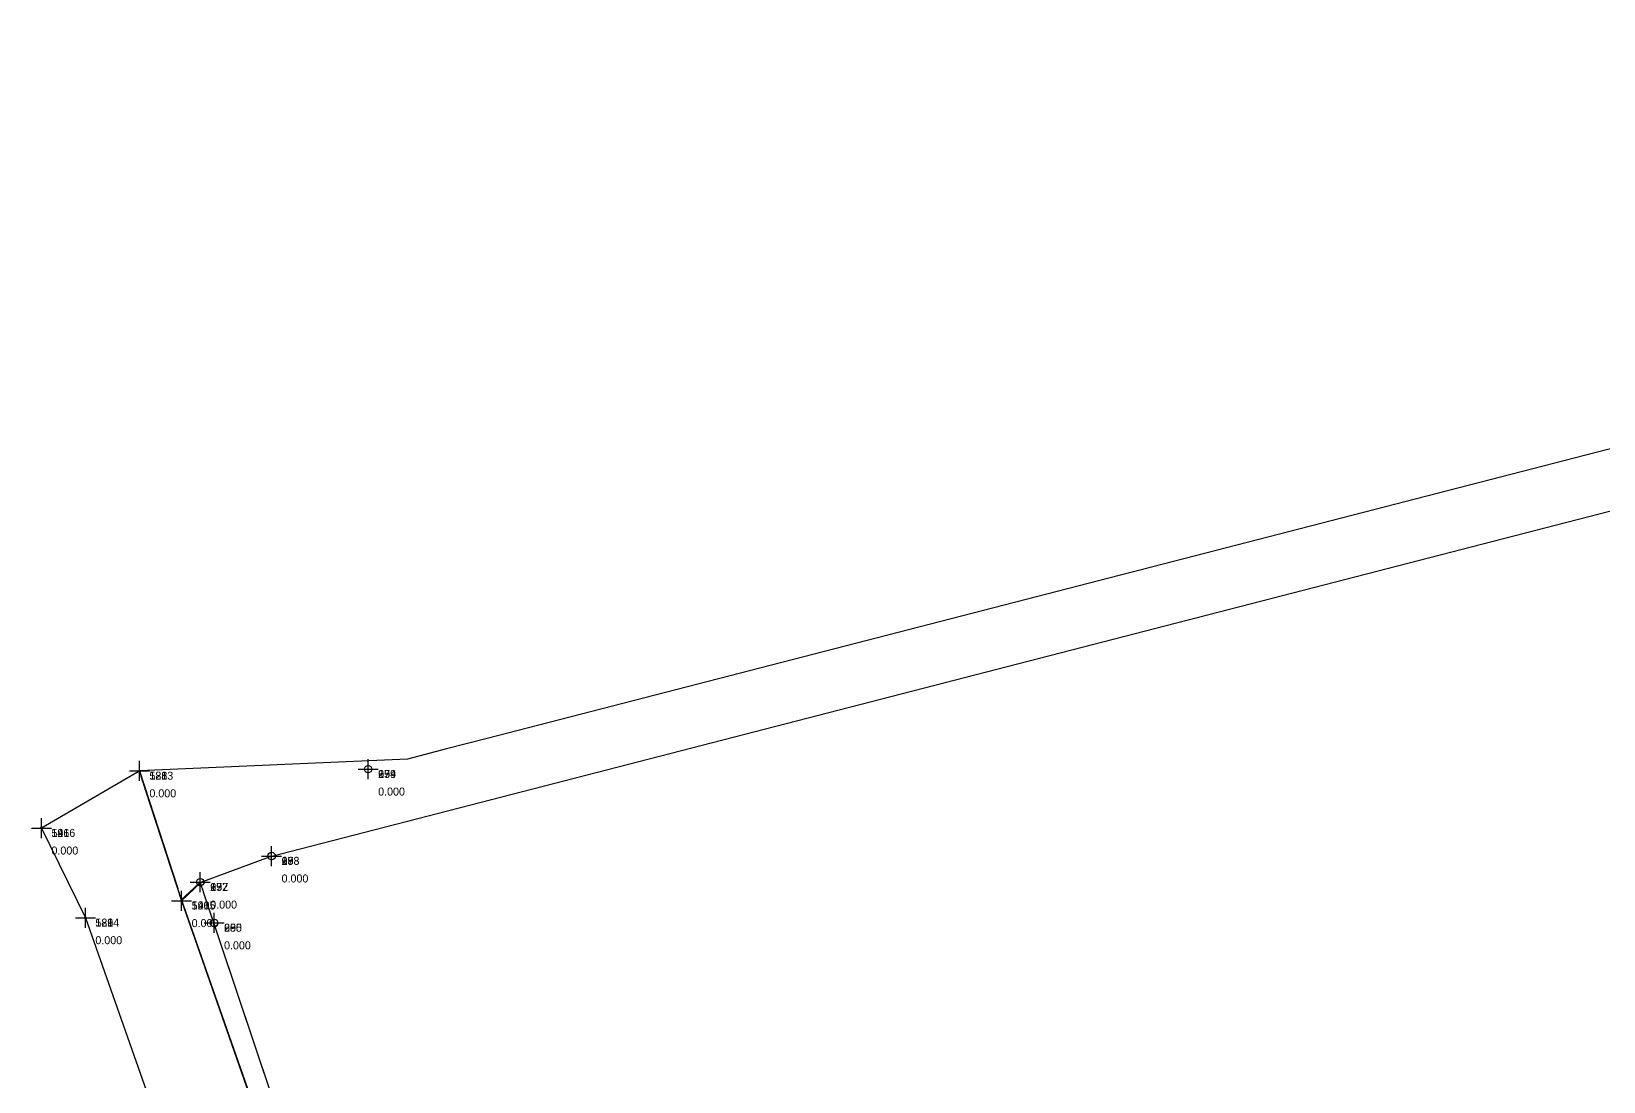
# Model space of a CAD drawing. Header units: metres. Extents: x 581016 to 32581287, y 5319908 to 5321142.
# Drawn here: x 581021.2 to 581178.4, y 5320396.2 to 5320501.1 of the extents above; entities that cross this region are included whole.
import ezdxf
from ezdxf.enums import TextEntityAlignment as Align

# ---------------------------------------------------------------- set-up
doc = ezdxf.new("R2010")
doc.units = ezdxf.units.M
doc.header["$PDMODE"] = 2
doc.header["$PDSIZE"] = 1
for name, color, linetype in [('Flurstuecksgrenzedxf', 7, 'Continuous'), ('Grenzpunktdxf', 7, 'Continuous'), ('Grenzpunktunabgemarktdxf', 7, 'Continuous'), ('PointHeights', 7, 'Continuous'), ('PointNames', 7, 'Continuous'), ('UmringPStrassenverkehrdxf', 7, 'Continuous'), ('UmringspolygonWegdxf', 7, 'Continuous')]:
    doc.layers.add(name, color=color, linetype=linetype)

msp = doc.modelspace()

# ---------------------------------------------------------------- linework, layer by layer
at = {"layer": 'Flurstuecksgrenzedxf', "color": 178}
for points in [[(581359.38, 5320505.92), (581066.65, 5320430.4), (581062.73, 5320429.39), (581058.82, 5320428.38), (581032.04, 5320427.2), (581035.87, 5320415.44), (581035.89, 5320415.35), (581035.92, 5320415.27), (581035.95, 5320415.18), (581035.98, 5320415.09), (581036.01, 5320415.01), (581036.03, 5320414.92), (581036.06, 5320414.84), (581036.09, 5320414.75), (581036.12, 5320414.66), (581036.15, 5320414.58), (581036.18, 5320414.49), (581036.2, 5320414.4), (581036.23, 5320414.32), (581037.96, 5320415.92), (581037.98, 5320415.94), (581038, 5320415.96), (581038.03, 5320415.99), (581038.05, 5320416.01), (581038.07, 5320416.03), (581038.1, 5320416.06), (581044.77, 5320418.52), (581045.01, 5320418.6), (581368.72, 5320502.08)], [(581359.38, 5320505.92), (581066.65, 5320430.4), (581062.73, 5320429.39), (581058.82, 5320428.38), (581032.04, 5320427.2), (581035.87, 5320415.44), (581035.89, 5320415.35), (581035.92, 5320415.27), (581035.95, 5320415.18), (581035.98, 5320415.09), (581036.01, 5320415.01), (581036.03, 5320414.92), (581036.06, 5320414.84), (581036.09, 5320414.75), (581036.12, 5320414.66), (581036.15, 5320414.58), (581036.18, 5320414.49), (581036.2, 5320414.4), (581036.23, 5320414.32), (581037.96, 5320415.92), (581037.98, 5320415.94), (581038, 5320415.96), (581038.03, 5320415.99), (581038.05, 5320416.01), (581038.07, 5320416.03), (581038.1, 5320416.06), (581044.77, 5320418.52), (581045.01, 5320418.6), (581368.72, 5320502.08)], [(581048.62, 5320378.91), (581037.14, 5320411.72), (581036.32, 5320414.07), (581032.69, 5320425.21), (581032.63, 5320425.37), (581032.58, 5320425.54), (581032.53, 5320425.71), (581032.47, 5320425.87), (581032.42, 5320426.04), (581032.36, 5320426.21), (581032.31, 5320426.38), (581032.25, 5320426.54), (581032.2, 5320426.71), (581032.15, 5320426.88), (581032.09, 5320427.04), (581032.03, 5320427.19), (581031.91, 5320427.12), (581022.25, 5320421.48), (581026.64, 5320412.52), (581042.17, 5320368.43)], [(581048.62, 5320378.91), (581037.14, 5320411.72), (581036.32, 5320414.07), (581032.69, 5320425.21), (581032.63, 5320425.37), (581032.58, 5320425.54), (581032.53, 5320425.71), (581032.47, 5320425.87), (581032.42, 5320426.04), (581032.36, 5320426.21), (581032.31, 5320426.38), (581032.25, 5320426.54), (581032.2, 5320426.71), (581032.15, 5320426.88), (581032.09, 5320427.04), (581032.03, 5320427.19), (581031.91, 5320427.12), (581022.25, 5320421.48), (581026.64, 5320412.52), (581042.17, 5320368.43)], [(581050.14, 5320380.23), (581038.46, 5320415.07), (581038.44, 5320415.14), (581038.41, 5320415.21), (581038.39, 5320415.28), (581038.37, 5320415.36), (581038.34, 5320415.43), (581038.32, 5320415.5), (581038.29, 5320415.57), (581038.27, 5320415.65), (581038.24, 5320415.72), (581038.22, 5320415.79), (581038.19, 5320415.86), (581038.17, 5320415.94), (581038.14, 5320416.01), (581036.26, 5320414.23), (581047.58, 5320381.9)], [(581050.14, 5320380.23), (581038.46, 5320415.07), (581038.44, 5320415.14), (581038.41, 5320415.21), (581038.39, 5320415.28), (581038.37, 5320415.36), (581038.34, 5320415.43), (581038.32, 5320415.5), (581038.29, 5320415.57), (581038.27, 5320415.65), (581038.24, 5320415.72), (581038.22, 5320415.79), (581038.19, 5320415.86), (581038.17, 5320415.94), (581038.14, 5320416.01), (581036.26, 5320414.23), (581047.58, 5320381.9)]]:
    msp.add_lwpolyline(points, dxfattribs=at)
at = {"layer": 'Grenzpunktdxf', "color": 178}
for centre in [(581054.9, 5320427.37), (581054.9, 5320427.37), (581054.9, 5320427.37), (581054.9, 5320427.37), (581045.25, 5320418.69), (581045.25, 5320418.69), (581045.25, 5320418.69), (581045.25, 5320418.69), (581038.12, 5320416.08), (581038.12, 5320416.08), (581038.12, 5320416.08), (581038.12, 5320416.08), (581039.5, 5320412.01), (581039.5, 5320412.01), (581039.5, 5320412.01), (581039.5, 5320412.01)]:
    msp.add_circle(centre, 0.375, dxfattribs=at)
at = {"layer": 'Grenzpunktdxf', "linetype": 'Continuous'}
for p in [(581054.9, 5320427.37), (581054.9, 5320427.37), (581054.9, 5320427.37), (581054.9, 5320427.37), (581045.25, 5320418.69), (581045.25, 5320418.69), (581045.25, 5320418.69), (581045.25, 5320418.69), (581038.12, 5320416.08), (581038.12, 5320416.08), (581038.12, 5320416.08), (581038.12, 5320416.08), (581039.5, 5320412.01), (581039.5, 5320412.01), (581039.5, 5320412.01), (581039.5, 5320412.01)]:
    msp.add_point(p, dxfattribs=at)
at = {"layer": 'Grenzpunktunabgemarktdxf', "color": 178}
for centre in [(581032.04, 5320427.2), (581032.04, 5320427.2), (581022.25, 5320421.48), (581022.25, 5320421.48), (581036.26, 5320414.23), (581036.26, 5320414.23), (581026.64, 5320412.52), (581026.64, 5320412.52)]:
    msp.add_circle(centre, 0.0833, dxfattribs=at)
at = {"layer": 'Grenzpunktunabgemarktdxf', "linetype": 'Continuous'}
for p in [(581032.04, 5320427.2), (581032.04, 5320427.2), (581032.04, 5320427.2), (581032.04, 5320427.2), (581022.25, 5320421.48), (581022.25, 5320421.48), (581022.25, 5320421.48), (581022.25, 5320421.48), (581036.26, 5320414.23), (581036.26, 5320414.23), (581036.26, 5320414.23), (581036.26, 5320414.23), (581026.64, 5320412.52), (581026.64, 5320412.52), (581026.64, 5320412.52), (581026.64, 5320412.52)]:
    msp.add_point(p, dxfattribs=at)
at = {"layer": 'UmringPStrassenverkehrdxf', "color": 178}
for points in [[(581359.38, 5320505.92), (581066.65, 5320430.4), (581062.73, 5320429.39), (581058.82, 5320428.38), (581032.04, 5320427.2), (581035.87, 5320415.44), (581035.89, 5320415.35), (581035.92, 5320415.27), (581035.95, 5320415.18), (581035.98, 5320415.09), (581036.01, 5320415.01), (581036.03, 5320414.92), (581036.06, 5320414.84), (581036.09, 5320414.75), (581036.12, 5320414.66), (581036.15, 5320414.58), (581036.18, 5320414.49), (581036.2, 5320414.4), (581036.23, 5320414.32), (581037.96, 5320415.92), (581037.98, 5320415.94), (581038, 5320415.96), (581038.03, 5320415.99), (581038.05, 5320416.01), (581038.07, 5320416.03), (581038.1, 5320416.06), (581044.77, 5320418.52), (581045.01, 5320418.6), (581368.72, 5320502.08)], [(581359.38, 5320505.92), (581066.65, 5320430.4), (581062.73, 5320429.39), (581058.82, 5320428.38), (581032.04, 5320427.2), (581035.87, 5320415.44), (581035.89, 5320415.35), (581035.92, 5320415.27), (581035.95, 5320415.18), (581035.98, 5320415.09), (581036.01, 5320415.01), (581036.03, 5320414.92), (581036.06, 5320414.84), (581036.09, 5320414.75), (581036.12, 5320414.66), (581036.15, 5320414.58), (581036.18, 5320414.49), (581036.2, 5320414.4), (581036.23, 5320414.32), (581037.96, 5320415.92), (581037.98, 5320415.94), (581038, 5320415.96), (581038.03, 5320415.99), (581038.05, 5320416.01), (581038.07, 5320416.03), (581038.1, 5320416.06), (581044.77, 5320418.52), (581045.01, 5320418.6), (581368.72, 5320502.08)], [(581048.62, 5320378.91), (581037.14, 5320411.72), (581036.32, 5320414.07), (581032.69, 5320425.21), (581032.63, 5320425.37), (581032.58, 5320425.54), (581032.53, 5320425.71), (581032.47, 5320425.87), (581032.42, 5320426.04), (581032.36, 5320426.21), (581032.31, 5320426.38), (581032.25, 5320426.54), (581032.2, 5320426.71), (581032.15, 5320426.88), (581032.09, 5320427.04), (581032.03, 5320427.19), (581031.91, 5320427.12), (581022.25, 5320421.48), (581026.64, 5320412.52), (581042.17, 5320368.43)], [(581048.62, 5320378.91), (581037.14, 5320411.72), (581036.32, 5320414.07), (581032.69, 5320425.21), (581032.63, 5320425.37), (581032.58, 5320425.54), (581032.53, 5320425.71), (581032.47, 5320425.87), (581032.42, 5320426.04), (581032.36, 5320426.21), (581032.31, 5320426.38), (581032.25, 5320426.54), (581032.2, 5320426.71), (581032.15, 5320426.88), (581032.09, 5320427.04), (581032.03, 5320427.19), (581031.91, 5320427.12), (581022.25, 5320421.48), (581026.64, 5320412.52), (581042.17, 5320368.43)]]:
    msp.add_lwpolyline(points, dxfattribs=at)
at = {"layer": 'UmringspolygonWegdxf', "color": 178}
msp.add_lwpolyline([(581050.63, 5320378.75), (581038.46, 5320415.07), (581038.44, 5320415.14), (581038.41, 5320415.22), (581038.39, 5320415.29), (581038.36, 5320415.37), (581038.34, 5320415.44), (581038.31, 5320415.51), (581038.29, 5320415.59), (581038.26, 5320415.66), (581038.24, 5320415.74), (581038.21, 5320415.81), (581038.19, 5320415.88), (581038.16, 5320415.96), (581038.14, 5320416.03), (581036.55, 5320414.52), (581036.51, 5320414.48), (581036.48, 5320414.45), (581036.45, 5320414.42), (581036.41, 5320414.38), (581036.38, 5320414.35), (581036.35, 5320414.31), (581036.31, 5320414.28), (581036.28, 5320414.25), (581036.37, 5320413.91), (581036.61, 5320413.24), (581036.84, 5320412.58), (581037.07, 5320411.92), (581037.3, 5320411.26), (581048.99, 5320377.86)], dxfattribs=at)
msp.add_lwpolyline([(581050.63, 5320378.75), (581038.46, 5320415.07), (581038.44, 5320415.14), (581038.41, 5320415.22), (581038.39, 5320415.29), (581038.36, 5320415.37), (581038.34, 5320415.44), (581038.31, 5320415.51), (581038.29, 5320415.59), (581038.26, 5320415.66), (581038.24, 5320415.74), (581038.21, 5320415.81), (581038.19, 5320415.88), (581038.16, 5320415.96), (581038.14, 5320416.03), (581036.55, 5320414.52), (581036.51, 5320414.48), (581036.48, 5320414.45), (581036.45, 5320414.42), (581036.41, 5320414.38), (581036.38, 5320414.35), (581036.35, 5320414.31), (581036.31, 5320414.28), (581036.28, 5320414.25), (581036.37, 5320413.91), (581036.61, 5320413.24), (581036.84, 5320412.58), (581037.07, 5320411.92), (581037.3, 5320411.26), (581048.99, 5320377.86)], dxfattribs=at)

# ---------------------------------------------------------------- texts
at = {"layer": 'PointHeights', "linetype": 'Continuous'}
for p in [(581033.04, 5320425.36), (581033.04, 5320425.36), (581033.04, 5320425.36), (581033.04, 5320425.36), (581055.9, 5320425.53), (581055.9, 5320425.53), (581055.9, 5320425.53), (581055.9, 5320425.53), (581023.25, 5320419.64), (581023.25, 5320419.64), (581023.25, 5320419.64), (581023.25, 5320419.64), (581046.25, 5320416.85), (581046.25, 5320416.85), (581046.25, 5320416.85), (581046.25, 5320416.85), (581039.12, 5320414.24), (581039.12, 5320414.24), (581039.12, 5320414.24), (581039.12, 5320414.24), (581037.26, 5320412.39), (581037.26, 5320412.39), (581037.26, 5320412.39), (581037.26, 5320412.39), (581027.64, 5320410.68), (581027.64, 5320410.68), (581027.64, 5320410.68), (581027.64, 5320410.68), (581040.5, 5320410.17), (581040.5, 5320410.17), (581040.5, 5320410.17), (581040.5, 5320410.17)]:
    msp.add_text('0.000', height=0.8, dxfattribs=at).set_placement(p, align=Align.TOP_LEFT)
at = {"layer": 'PointNames', "linetype": 'Continuous'}
for s, p in [('538', (581033.04, 5320427.12)), ('588', (581033.04, 5320427.12)), ('1213', (581033.04, 5320427.12)), ('1263', (581033.04, 5320427.12)), ('279', (581055.9, 5320427.29)), ('694', (581055.9, 5320427.29)), ('954', (581055.9, 5320427.29)), ('19', (581055.9, 5320427.29)), ('591', (581023.25, 5320421.4)), ('541', (581023.25, 5320421.4)), ('1216', (581023.25, 5320421.4)), ('1266', (581023.25, 5320421.4)), ('278', (581046.25, 5320418.61)), ('693', (581046.25, 5320418.61)), ('953', (581046.25, 5320418.61)), ('18', (581046.25, 5320418.61)), ('277', (581039.12, 5320416)), ('692', (581039.12, 5320416)), ('952', (581039.12, 5320416)), ('17', (581039.12, 5320416)), ('540', (581037.26, 5320414.15)), ('590', (581037.26, 5320414.15)), ('1215', (581037.26, 5320414.15)), ('1265', (581037.26, 5320414.15)), ('539', (581027.64, 5320412.44)), ('589', (581027.64, 5320412.44)), ('1214', (581027.64, 5320412.44)), ('1264', (581027.64, 5320412.44)), ('20', (581040.5, 5320411.93)), ('280', (581040.5, 5320411.93)), ('695', (581040.5, 5320411.93)), ('955', (581040.5, 5320411.93))]:
    msp.add_text(s, height=0.8, dxfattribs=at).set_placement(p, align=Align.TOP_LEFT)

doc.saveas('drawing.dxf')
